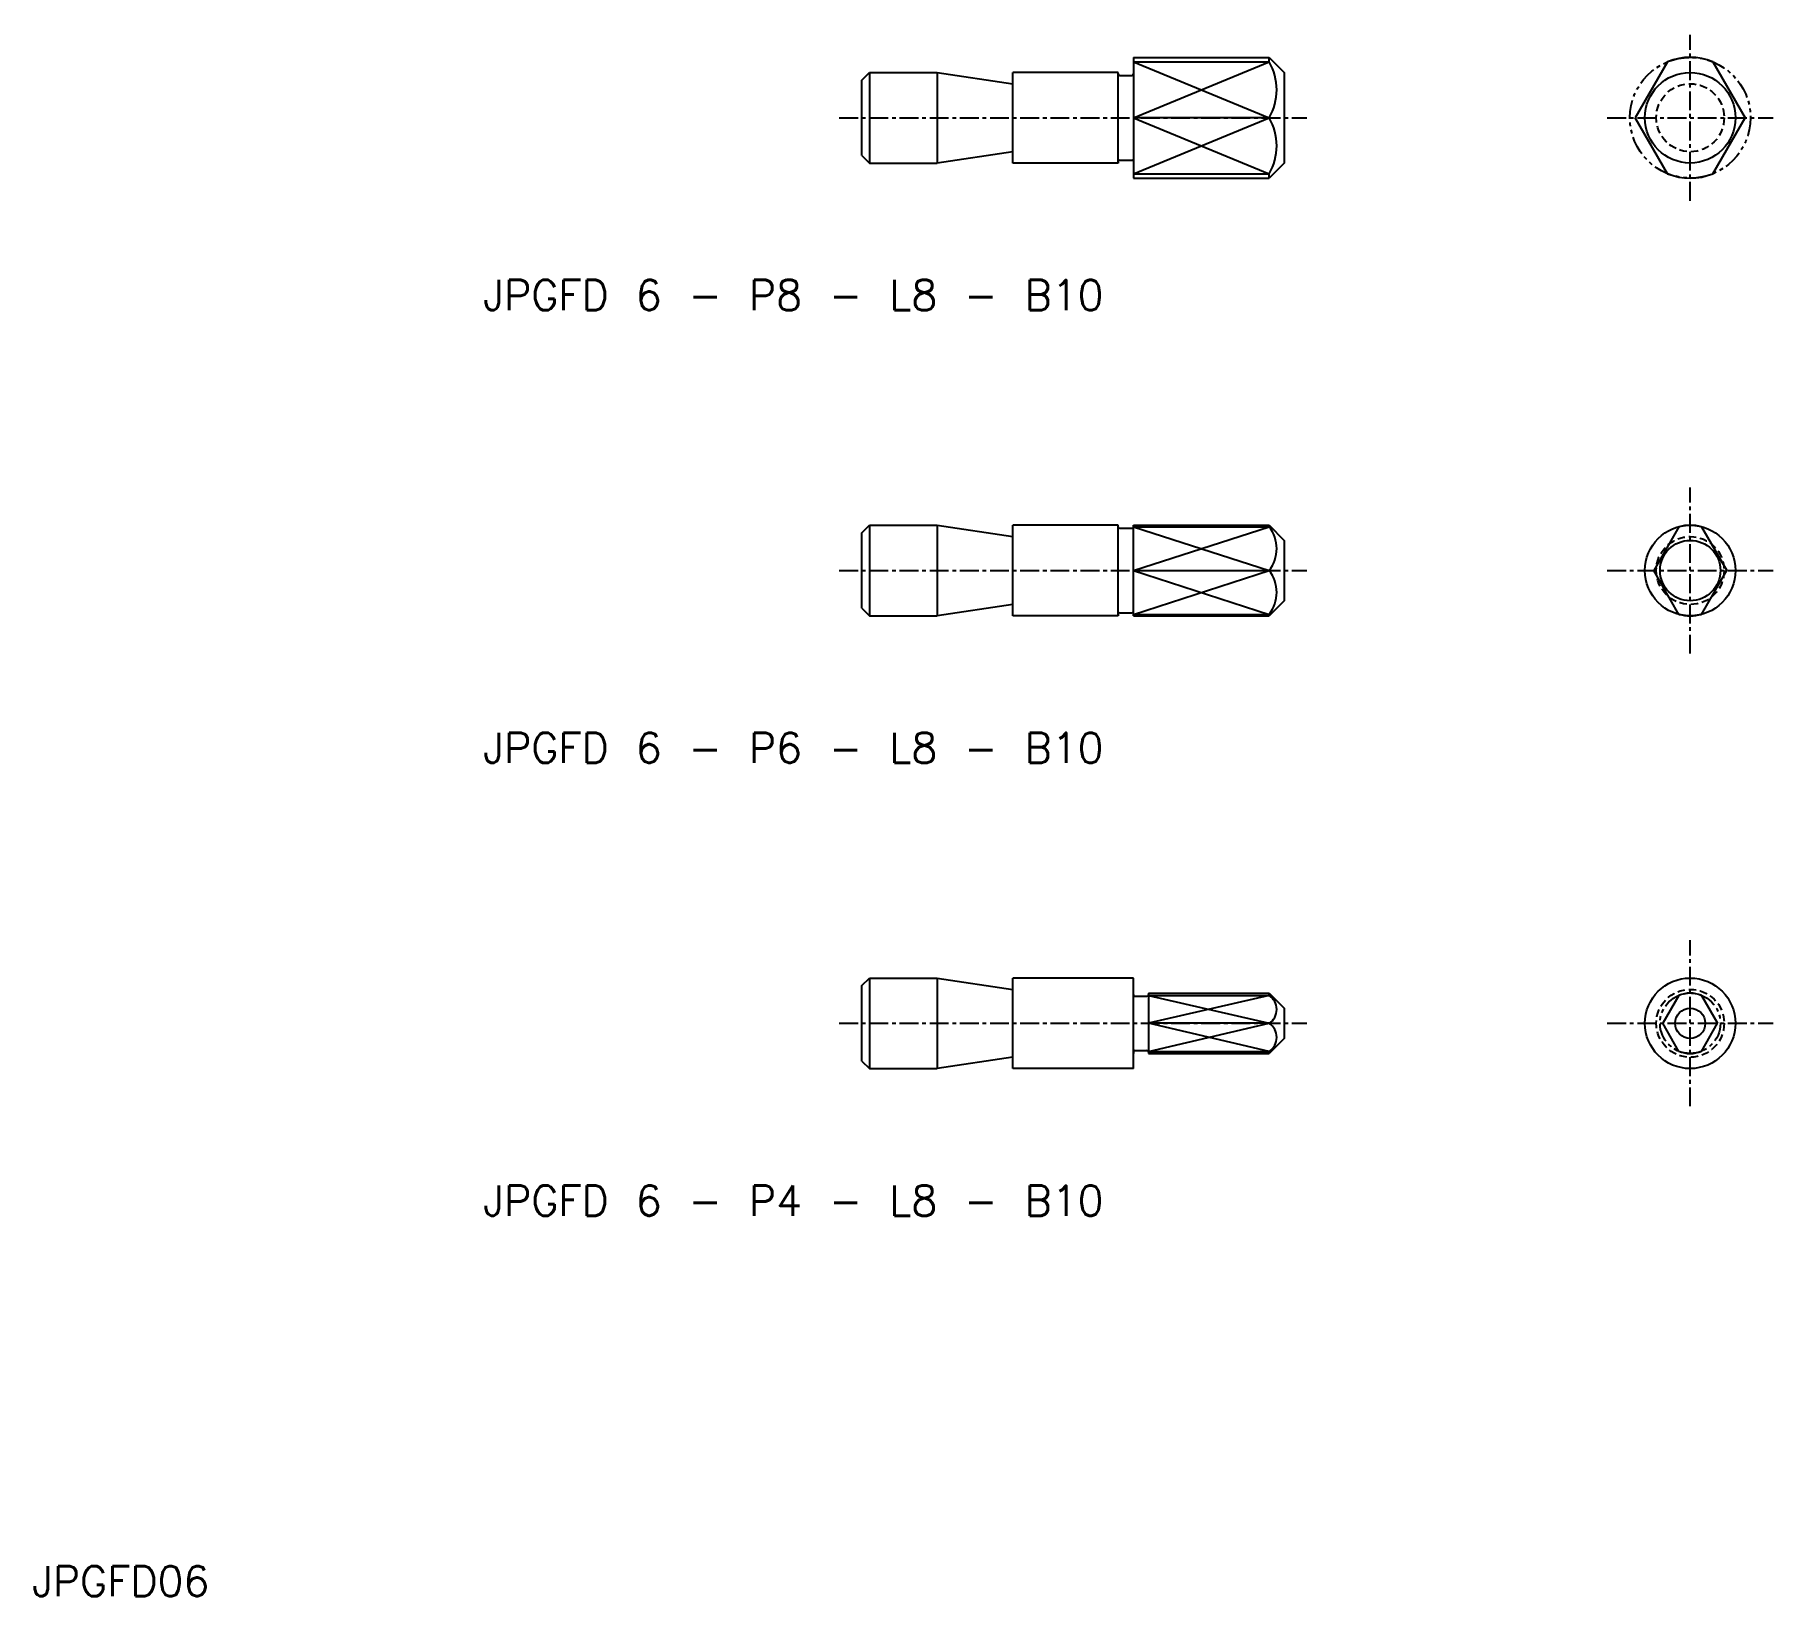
# Model space of a CAD drawing. Extents: x 5 to 120, y 5 to 108.
import ezdxf

# ---------------------------------------------------------------- set-up
doc = ezdxf.new("R2010")
doc.units = 0
for name, pattern in [('CENTER', [2, 1.25, -0.25, 0.25, -0.25]), ('DASHED', [0.75, 0.5, -0.25]), ('PHANTOM', [2.5, 1.25, -0.25, 0.25, -0.25, 0.25, -0.25])]:
    doc.linetypes.add(name, pattern=pattern)
doc.layers.get('0').update_dxf_attribs({"linetype": 'CONTINUOUS'})
doc.layers.add('CENTER', color=1, linetype='CENTER')
doc.styles.get("Standard").update_dxf_attribs({"font": 'txt.shx', "width": 0.8, "bigfont": 'bigfont.shx'})

msp = doc.modelspace()

# ---------------------------------------------------------------- linework, layer by layer
at = {"color": 7, "linetype": 'CONTINUOUS'}
for p, q in [((78, 106.96), (87, 106.96)), ((78, 106.96), (78, 98.96)), ((78, 106.67), (87, 106.67)), ((87, 106.96), (88, 105.96)), ((87, 106.67), (87, 106.96)), ((113.41, 106.67), (111.27, 102.96)), ((116.41, 106.67), (118.55, 102.96)), ((60, 105.46), (60.5, 105.96)), ((60, 100.46), (60, 105.46)), ((60.5, 105.96), (65, 105.96)), ((60.5, 105.96), (60.5, 99.96)), ((65, 105.96), (65, 99.96)), ((65, 105.96), (70, 105.21)), ((70, 99.96), (70, 105.96)), ((77, 105.96), (70, 105.96)), ((77, 99.96), (77, 105.96)), ((77, 105.86), (77, 105.96)), ((77.1, 105.76), (77.9, 105.76)), ((88, 105.96), (88, 99.96)), ((87, 102.96), (78, 102.96)), ((113.41, 99.25), (111.27, 102.96)), ((116.41, 99.25), (118.55, 102.96)), ((60, 100.46), (60.5, 99.96)), ((70, 100.71), (65, 99.96)), ((60.5, 99.96), (65, 99.96)), ((77, 99.96), (70, 99.96)), ((77, 100.06), (77, 99.96)), ((77.1, 100.16), (77.9, 100.16)), ((78, 99.25), (87, 99.25)), ((88, 99.96), (87, 98.96)), ((87, 98.96), (87, 99.25)), ((78, 98.96), (87, 98.96)), ((60, 75.46), (60.5, 75.96)), ((60, 70.46), (60, 75.46)), ((60.5, 75.96), (60.5, 69.96)), ((60.5, 75.96), (65, 75.96)), ((65, 75.96), (65, 69.96)), ((65, 75.96), (70, 75.21)), ((70, 69.96), (70, 75.96)), ((77, 75.96), (70, 75.96)), ((77, 69.96), (77, 75.96)), ((77, 75.86), (77, 75.96)), ((77.1, 75.76), (77.9, 75.76)), ((78, 75.96), (87, 75.96)), ((78, 69.96), (78, 75.96)), ((78, 75.86), (87, 75.86)), ((87, 75.96), (88, 74.96)), ((87, 75.86), (87, 75.96)), ((88, 74.96), (88, 70.96)), ((114.16, 75.86), (112.49, 72.96)), ((115.66, 75.86), (117.34, 72.96)), ((78, 72.96), (87, 72.96)), ((114.16, 70.05), (112.49, 72.96)), ((115.66, 70.05), (117.34, 72.96)), ((60, 70.46), (60.5, 69.96)), ((70, 70.71), (65, 69.96)), ((88, 70.96), (87, 69.96)), ((60.5, 69.96), (65, 69.96)), ((77, 69.96), (70, 69.96)), ((77, 70.06), (77, 69.96)), ((77.1, 70.16), (77.9, 70.16)), ((78, 70.05), (87, 70.05)), ((78, 69.96), (87, 69.96)), ((87, 70.05), (87, 69.96)), ((60, 45.46), (60.5, 45.96)), ((60, 40.46), (60, 45.46)), ((60.5, 45.96), (60.5, 39.96)), ((60.5, 45.96), (65, 45.96)), ((65, 45.96), (65, 39.96)), ((65, 45.96), (70, 45.21)), ((70, 39.96), (70, 45.96)), ((78, 45.96), (70, 45.96)), ((78, 39.96), (78, 45.96)), ((78, 44.86), (78, 44.96)), ((79, 44.96), (79, 40.96)), ((79, 44.96), (87, 44.96)), ((87, 44.96), (88, 43.96)), ((87, 44.81), (87, 44.96)), ((78.1, 44.76), (78.9, 44.76)), ((79, 44.81), (87, 44.81)), ((88, 43.96), (88, 41.96)), ((114.16, 44.81), (113.09, 42.96)), ((115.66, 44.81), (116.73, 42.96)), ((87, 42.96), (79, 42.96)), ((114.16, 41.1), (113.09, 42.96)), ((115.66, 41.1), (116.73, 42.96)), ((88, 41.96), (87, 40.96)), ((60, 40.46), (60.5, 39.96)), ((70, 40.71), (65, 39.96)), ((78, 41.06), (78, 40.96)), ((78.1, 41.16), (78.9, 41.16)), ((79, 41.1), (87, 41.1)), ((79, 40.96), (87, 40.96)), ((87, 41.1), (87, 40.96)), ((60.5, 39.96), (65, 39.96)), ((78, 39.96), (70, 39.96))]:
    msp.add_line(p, q, dxfattribs=at)
at = {"color": 3, "linetype": 'CONTINUOUS'}
for p, q in [((78, 106.67), (87, 102.96)), ((78, 102.96), (87, 106.67)), ((78, 102.96), (87, 99.25)), ((78, 99.25), (87, 102.96)), ((78, 75.86), (87, 72.96)), ((78, 72.96), (87, 75.86)), ((78, 72.96), (87, 70.05)), ((78, 70.05), (87, 72.96)), ((87, 44.81), (79, 42.96)), ((79, 44.81), (87, 42.96)), ((87, 41.1), (79, 42.96)), ((79, 41.1), (87, 42.96))]:
    msp.add_line(p, q, dxfattribs=at)
at = {"color": 3, "linetype": 'PHANTOM'}
for centre, radius in [((114.91, 102.96), 4), ((114.91, 42.96), 2)]:
    msp.add_circle(centre, radius, dxfattribs=at)
at = {"color": 7, "linetype": 'CONTINUOUS'}
for centre, radius in [((114.91, 102.96), 3), ((114.91, 72.96), 3), ((114.91, 72.96), 2), ((114.91, 42.96), 3), ((114.91, 42.96), 1)]:
    msp.add_circle(centre, radius, dxfattribs=at)
at = {"color": 3, "linetype": 'DASHED'}
for centre in [(114.91, 102.96), (114.91, 72.96), (114.91, 42.96)]:
    msp.add_circle(centre, 2.25, dxfattribs=at)
at = {"color": 7, "linetype": 'CONTINUOUS'}
for centre, radius, start, end in [((83.81, 104.81), 3.69, 329.815, 30.185), ((114.91, 102.96), 4, 67.9757, 112.0243), ((77.1, 105.86), 0.1, 180, 270), ((77.9, 105.86), 0.1, 270, 0), ((83.81, 101.1), 3.69, 329.815, 30.185), ((77.1, 100.06), 0.1, 90, 180), ((77.9, 100.06), 0.1, 0, 90), ((114.91, 102.96), 4, 247.9757, 292.0243), ((77.1, 75.86), 0.1, 180, 270), ((77.9, 75.86), 0.1, 270, 0), ((85.14, 74.41), 2.36, 322.0064, 37.9936), ((114.91, 72.96), 3, 75.5225, 104.4775), ((85.14, 71.51), 2.36, 322.0064, 37.9936), ((77.1, 70.06), 0.1, 90, 180), ((77.9, 70.06), 0.1, 0, 90), ((114.91, 72.96), 3, 255.5225, 284.4775), ((114.91, 42.96), 2, 67.9757, 112.0243), ((78.1, 44.86), 0.1, 180, 270), ((78.9, 44.86), 0.1, 270, 0), ((86.39, 43.88), 1.11, 303.3187, 56.6813), ((86.39, 42.03), 1.11, 303.3187, 56.6813), ((78.1, 41.06), 0.1, 90, 180), ((78.9, 41.06), 0.1, 0, 90), ((114.91, 42.96), 2, 247.9757, 292.0243)]:
    msp.add_arc(centre, radius, start, end, dxfattribs=at)
at = {"layer": 'CENTER', "color": 1, "linetype": 'CENTER'}
for p, q in [((114.91, 97.46), (114.91, 108.46)), ((58.5, 102.96), (89.5, 102.96)), ((109.41, 102.96), (120.41, 102.96)), ((114.91, 67.46), (114.91, 78.46)), ((58.5, 72.96), (89.5, 72.96)), ((109.41, 72.96), (120.41, 72.96)), ((114.91, 37.46), (114.91, 48.46)), ((58.5, 42.96), (89.5, 42.96)), ((109.41, 42.96), (120.41, 42.96))]:
    msp.add_line(p, q, dxfattribs=at)

# ---------------------------------------------------------------- texts
at = {"color": 7, "linetype": 'CONTINUOUS'}
for s, p in [('JPGFD 6 - P8 - L8 - B10', (34.91, 90.21)), ('JPGFD 6 - P6 - L8 - B10', (34.91, 60.21)), ('JPGFD 6 - P4 - L8 - B10', (34.91, 30.21)), ('JPGFD06', (5, 5))]:
    msp.add_text(s, height=2, dxfattribs=at).set_placement(p)

doc.saveas('drawing.dxf')
